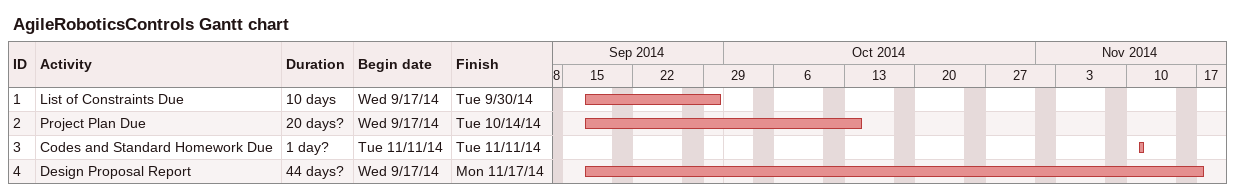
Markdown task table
AgileRoboticsControls Gantt chart

| ID | Task | Duration | Start | Finish |
|---|---|---|---|---|
| 1 | List of Constraints Due | 10d | 2014-09-17 | 2014-09-30 |
| 2 | Project Plan Due | 20d? | 2014-09-17 | 2014-10-14 |
| 3 | Codes and Standard Homework Due | 1d? | 2014-11-11 | 2014-11-11 |
| 4 | Design Proposal Report | 44d? | 2014-09-17 | 2014-11-17 |
